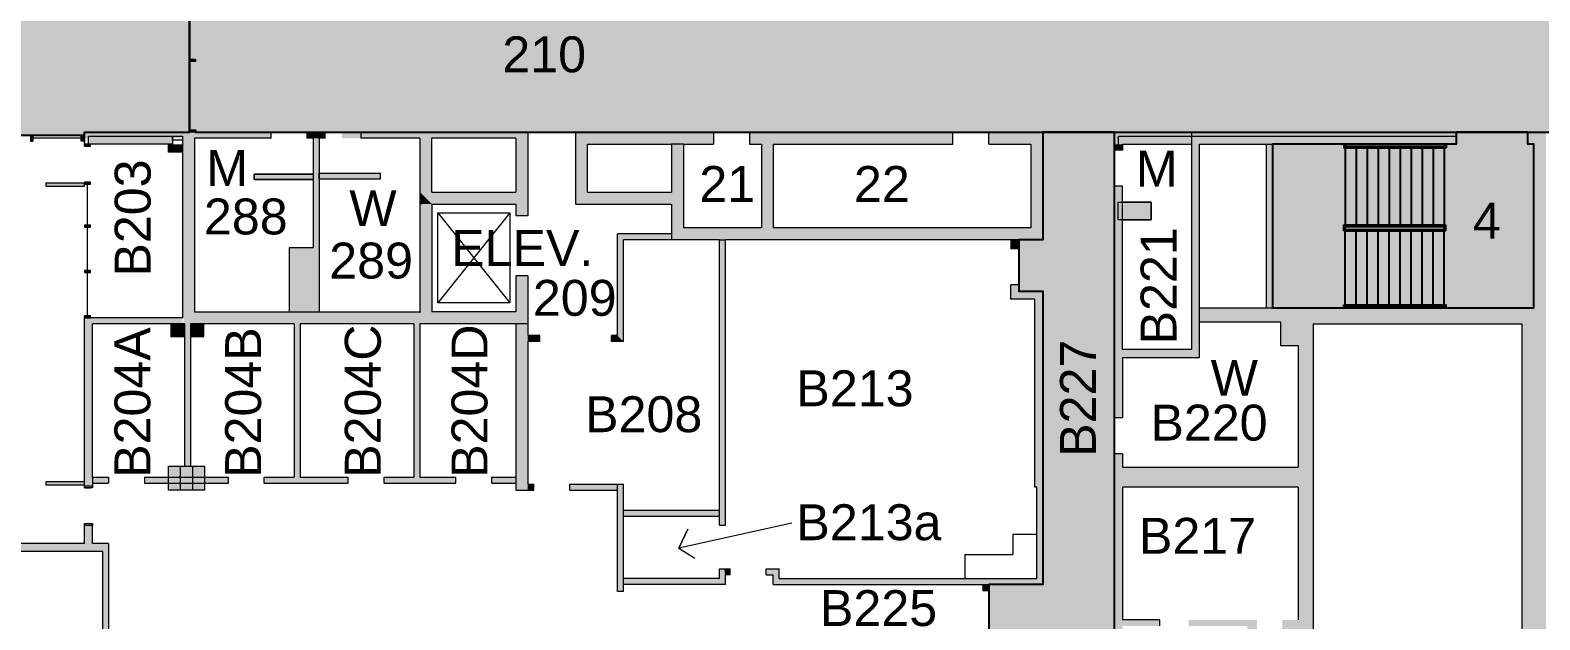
# Model space of a CAD drawing. Extents: x 674 to 9317, y -1087 to 3542.
# Drawn here: x 4157 to 5670, y 125 to 716 of the extents above; entities that cross this region are included whole.
import ezdxf

# ---------------------------------------------------------------- set-up
doc = ezdxf.new("R2010")
doc.units = 0
doc.header["$LTSCALE"] = 0.004
doc.header["$MEASUREMENT"] = 0
doc.layers.get('0').update_dxf_attribs({"linetype": 'CONTINUOUS'})
for name, color, linetype in [('CORRIDOR HATCH', 253, 'CONTINUOUS'), ('SOLID', 7, 'CONTINUOUS'), ('STAIR', 252, 'CONTINUOUS')]:
    doc.layers.add(name, color=color, linetype=linetype)
doc.layers.add('Room Number', color=7, linetype='CONTINUOUS', lineweight=9)
doc.layers.add('WALL', color=7, linetype='CONTINUOUS', lineweight=0)
doc.styles.add('style1', font='arial.ttf')

# ---------------------------------------------------------------- blocks, each defined once
blk = doc.blocks.new('AZMND')
for p, q in [((0, 0.5), (0, -0.5)), ((1, 0.5), (0, 0.5)), ((1, -0.5), (1, 0.5)), ((0, -0.5), (1, -0.5))]:
    blk.add_line(p, q)

msp = doc.modelspace()

# ---------------------------------------------------------------- hatches: boundary and pattern name
at = {"layer": 'CORRIDOR HATCH'}
h = msp.add_hatch(color=256, dxfattribs=at)
h.dxf.hatch_style = 1
h.paths.add_polyline_path([(2231.1, 2606.9), (2231.1, 2457.7), (2623.6, 2457.7), (2623.6, 2472.4), (2636.2, 2472.4), (2636.2, 2600.4), (2623.6, 2600.4), (2623.6, 2606.9)])
h.paths.add_polyline_path([(953.3, 1816.2), (958.8, 1818.6), (960.7, 1814.1), (993.8, 1828.3), (991.9, 1832.7), (1132.6, 1893), (1137.4, 1895), (1123.4, 1930.1), (1108.4, 1973.6), (936.2, 1973.6), (898, 1973.6), (916.1, 1909.4)])
h.paths.add_polyline_path([(1791.5, 1230.9), (1791.5, 1226), (1787.5, 1226), (1787.5, 1036.4), (1892.1, 1036.4), (1892.1, 1226), (1827.5, 1226), (1827.5, 1230.9)])
h.paths.add_polyline_path([(2220.7, 1025), (2220.7, 1003.4), (2225.1, 1003.4), (2225.1, 992.4), (2220.7, 992.4), (2220.7, 798.4), (2225.1, 798.4), (2225.1, 794), (2383.1, 794), (2383.1, 797.4), (2392.1, 797.4), (2392.1, 794), (2536.1, 794), (2536.1, 814.5), (2540.9, 814.5), (2540.9, 914.5), (2536.1, 914.5), (2536.1, 935), (2366.1, 935), (2366.1, 1025)])
h.paths.add_polyline_path([(3828, 1219.5), (3828, 1008.4), (4073.1, 1008.4), (4073.1, 1019.9), (4078, 1019.9), (4078, 1207.9), (4073.1, 1207.9), (4073.1, 1219.5)])
h.paths.add_polyline_path([(4403.6, 2785.9), (4403.6, 2617.9), (4655.6, 2617.9), (4655.6, 2659.9), (4667.6, 2659.9), (4667.6, 2731.9), (4655.6, 2731.9), (4655.6, 2785.9)])
h.paths.add_polyline_path([(5211.2, -706.1), (5211.2, -712.1), (5201.2, -712.1), (5201.2, -962.1), (5255.2, -962.1), (5255.2, -712.1), (5247.2, -712.1), (5247.2, -706.1)])
h.paths.add_polyline_path([(5585.6, 613.9), (5585.6, 601.9), (5401.6, 601.9), (5401.6, 437.9), (5663.6, 437.9), (5663.6, 601.9), (5657.6, 601.9), (5657.6, 613.9)])
edge = h.paths.add_edge_path()
edge.add_arc((5687.6, 1657.9), 71.8, 270, 450)
edge.add_line((5687.6, 1729.7), (5587.9, 1729.9))
edge.add_line((5587.9, 1729.9), (5587.9, 1727.3))
edge.add_line((5587.9, 1727.3), (5577.4, 1727.3))
edge.add_line((5577.4, 1727.3), (5577.4, 1725.8))
edge.add_line((5577.4, 1725.8), (5578.9, 1725.8))
edge.add_line((5578.9, 1725.8), (5578.9, 1659.9))
edge.add_line((5578.9, 1659.9), (5587.9, 1659.9))
edge.add_line((5587.9, 1659.9), (5587.9, 1585.9))
edge.add_line((5587.9, 1585.9), (5681.6, 1585.9))
edge.add_line((5681.6, 1585.9), (5687.6, 1586.1))
h.paths.add_polyline_path([(6335.6, 2785.9), (6335.6, 2617.9), (6527.6, 2617.9), (6527.6, 2605.9), (6599.6, 2605.9), (6599.6, 2617.9), (6605.6, 2617.9), (6605.6, 2785.9)])
h.paths.add_polyline_path([(7421.6, 613.9), (7421.6, 601.9), (7415.6, 601.9), (7415.6, 433.9), (7679.6, 433.9), (7679.6, 601.9), (7493.6, 601.9), (7493.6, 613.9)])
h.paths.add_polyline_path([(8765, 2446.3), (8765, 2440), (8757.8, 2440), (8757.8, 2403.5), (8765, 2403.5), (8765, 2203.3), (8920.7, 2203.3), (8920.7, 2446.3)])
h = msp.add_hatch(color=256, dxfattribs=at)
h.dxf.hatch_style = 1
h.paths.add_polyline_path([(4294.6, 2437.9), (4126, 2310.4), (4126, 1374.8), (4126, 1267.5), (4078, 1219.5), (4078, 1207.9), (4078, 1003.5), (3988.1, 1003.5), (3988.1, 993.4), (3788.5, 927.5), (2713.1, 927.5), (2651.6, 781.9), (2651.6, 764.9), (2963.6, 764.9), (2963.6, 799.4), (2987.6, 799.4), (2987.6, 764.9), (3299.6, 764.9), (3299.6, 799.4), (3323.6, 799.4), (3323.6, 764.9), (3635.6, 764.9), (3635.6, 799.4), (3659.6, 799.4), (3659.6, 764.8), (3733.2, 702.4), (3737.7, 707.8), (3743.8, 702.6), (3784.6, 750.6), (3784.6, 785.9), (3971.6, 785.9), (3971.6, 801.9), (3995.6, 801.9), (3995.6, 785.9), (4033.6, 785.9), (4033.6, 681.9), (4029.6, 681.9), (4029.6, 613.9), (4067.6, 613.9), (4067.6, 610.9), (4211.6, 610.9), (4211.6, 613.9), (4316.6, 613.9), (4316.6, 757.9), (4307.6, 757.9), (4307.6, 781.9), (4294.6, 781.9), (4294.6, 1093.9), (4307.6, 1093.9), (4307.6, 1117.9), (4342.6, 1117.9), (4342.6, 1429.9), (4307.6, 1429.9), (4307.6, 1453.9), (4294.6, 1453.9), (4294.6, 1765.9), (4307.6, 1765.9), (4307.6, 1789.9), (4342.6, 1789.9), (4342.6, 2101.9), (4307.6, 2101.9), (4307.6, 2125.9), (4294.6, 2125.9)])
h = msp.add_hatch(color=256, dxfattribs=at)
h.dxf.hatch_style = 1
h.paths.add_polyline_path([(4316.6, 613.9), (4316.6, 615.9), (4322.6, 615.9), (4322.6, 613.9), (4655.6, 613.9), (4703.6, 613.9), (5171.6, 613.9), (5243.6, 613.9), (5675.6, 613.9), (6275.6, 613.9), (6323.6, 613.9), (6683.6, 613.9), (6683.6, 547.9), (6827.6, 547.9), (6827.6, 613.9), (7187.6, 613.9), (7187.6, 547.9), (7331.6, 547.9), (7331.6, 613.9), (7691.6, 613.9), (7691.6, 757.9), (7331.6, 757.9), (7235.6, 757.9), (6779.6, 757.5), (6683.6, 757.5), (6323.6, 757.5), (6253.6, 757.5), (5459.6, 757.5), (5459.6, 1103), (5459.6, 1109), (5335.6, 1109), (5335.6, 1103), (5335.6, 777.9), (5339.6, 777.9), (5339.6, 757.9), (4999.6, 757.9), (4999.6, 761.9), (4983.6, 761.9), (4983.6, 769.9), (4663.6, 769.9), (4663.6, 761.9), (4647.6, 761.9), (4647.6, 769.9), (4357.1, 769.9), (4357.1, 757.9), (4322.6, 757.9), (4322.6, 755.9), (4316.6, 755.9)])
h = msp.add_hatch(color=256, dxfattribs=at)
h.dxf.hatch_style = 1
h.paths.add_polyline_path([(5171.6, 613.9), (5171.6, 505.9), (5147.6, 505.9), (5147.6, 454.6), (5171.6, 454.6), (5171.6, 160.5), (5117.6, 160.5), (5117.6, 112.5), (5171.6, 112.5), (5171.6, -195.6), (5179.6, -195.6), (5179.6, -211.6), (5171.6, -211.6), (5171.6, -392.6), (5179.6, -392.6), (5179.6, -420.1), (5130.2, -420.1), (5130.2, -475.1), (5170.2, -475.1), (5170.2, -635.1), (5129.2, -635.1), (5129.2, -706.1), (5193.2, -706.1), (5255.2, -706.1), (5255.2, -635.1), (5246.6, -635.1), (5246.6, -420.6), (5238.6, -420.6), (5238.6, -392.6), (5258.6, -392.6), (5258.6, -211.6), (5238.6, -211.6), (5238.6, -195.6), (5243.6, -195.6), (5243.6, 613.9)])
at = {"layer": 'SOLID'}
for points in [[(4215.6, 609.9), (4299.6, 609.9), (4299.6, 601.9), (4215.6, 601.9)], [(4889.6, 517.9), (4811.6, 517.9), (4811.6, 601.9), (4799.6, 601.9), (4799.6, 553.9), (4715.6, 553.9), (4715.6, 601.9), (4799.6, 601.9), (4811.6, 601.9), (4841.6, 601.9), (4841.6, 613.9), (4703.6, 613.9), (4703.6, 541.9), (4799.6, 541.9), (4799.6, 505.9), (4847.6, 505.9), (4853.6, 505.9), (5171.6, 505.9), (5171.6, 613.9), (5117.6, 613.9), (5117.6, 601.9), (5159.6, 601.9), (5159.6, 517.9), (4901.6, 517.9), (4901.6, 601.9), (5081.6, 601.9), (5081.6, 613.9), (4877.6, 613.9), (4877.6, 601.9), (4889.6, 601.9)], [(5651.6, -94.1), (6347.6, -94.1), (6347.6, 421.9), (6323.6, 421.9), (6323.6, -70.1), (5675.6, -70.1), (5675.6, 421.9), (5675.6, 613.9), (5657.6, 613.9), (5657.6, 601.9), (5663.6, 601.9), (5663.6, 437.9), (5328.6, 437.9), (5328.6, 423.9), (5409.6, 423.9), (5409.6, 399.9), (5427.6, 399.9), (5427.6, 277.9), (5251.6, 277.9), (5251.6, 291.4), (5243.6, 291.4), (5243.6, 110.9), (5251.6, 110.9), (5251.6, 118.9), (5288.6, 118.9), (5288.6, 124.9), (5251.6, 124.9), (5251.6, 257.9), (5427.6, 257.9), (5427.6, 124.9), (5411.6, 124.9), (5411.6, 90.9), (5427.6, 90.9), (5427.6, 63.9), (5421.1, 63.9), (5421.1, 27.9), (5386.1, 27.9), (5386.1, 124.9), (5317.6, 124.9), (5317.6, 118.9), (5376.6, 118.9), (5376.6, 16.9), (5251.6, 16.9), (5251.6, 74.9), (5243.6, 74.9), (5243.6, 2.9), (5251.6, 2.9), (5251.6, 10.9), (5427.6, 10.9), (5427.6, -62.1), (5403.6, -62.1), (5403.6, -78.1), (5427.6, -78.1), (5427.6, -145.1), (5251.6, -145.1), (5251.6, -33.1), (5243.6, -33.1), (5243.6, -157.6), (5251.6, -157.6), (5251.6, -151.1), (5377.6, -151.1), (5377.6, -247.1), (5314.6, -247.1), (5314.6, -253.1), (5385.6, -253.1), (5385.6, -161.1), (5421.6, -161.1), (5421.6, -197.1), (5427.6, -197.1), (5427.6, -235.1), (5411.6, -235.1), (5411.6, -253.1), (5427.6, -253.1), (5427.6, -403.1), (5266.6, -403.1), (5266.6, -253.1), (5278.6, -253.1), (5278.6, -247.1), (5266.6, -247.1), (5266.6, -199.1), (5251.6, -199.1), (5251.6, -193.6), (5243.6, -193.6), (5243.6, -195.6), (5238.6, -195.6), (5238.6, -211.6), (5258.6, -211.6), (5258.6, -392.6), (5238.6, -392.6), (5238.6, -420.6), (5246.6, -420.6), (5246.6, -635.1), (5255.2, -635.1), (5261.2, -635.1), (5267.2, -635.1), (5267.2, -418.1), (5442.6, -418.1), (5442.6, 421.9), (5651.6, 421.9)], [(5251.6, 525.9), (5247.1, 525.9), (5247.1, 543.9), (5251.6, 543.9), (5251.6, 559.9), (5243.6, 559.9), (5243.6, 327.4), (5251.6, 327.4), (5251.6, 387.9), (5328.6, 387.9), (5328.6, 601.9), (5585.6, 601.9), (5585.6, 609.9), (5320.6, 609.9), (5320.6, 395.9), (5251.6, 395.9)], [(4217.6, 601.9), (4211.6, 601.9), (4211.6, 599.9), (4217.6, 599.9)], [(4309.6, 601.9), (4295.6, 601.9), (4295.6, 593.9), (4309.6, 593.9)], [(5401.6, 601.9), (5395.6, 601.9), (5395.6, 437.9), (5401.6, 437.9)], [(4381.6, 571.9), (4440.6, 571.9), (4440.6, 566.4), (4381.6, 566.4)], [(4446.6, 572.9), (4507.6, 572.9), (4507.6, 566.9), (4446.6, 566.9)], [(5247.1, 543.9), (5280.1, 543.9), (5280.1, 525.9), (5247.1, 525.9)], [(5147.6, 505.9), (5139.6, 505.9), (5139.6, 496.9), (5147.6, 496.9)], [(5171.6, 454.6), (5147.6, 454.6), (5147.6, 460.9), (5139.6, 460.9), (5139.6, 446.6), (5163.6, 446.6), (5163.6, 257.9), (5165.6, 257.9), (5165.6, 166.5), (4907.6, 166.5), (4907.6, 176.1), (4894.4, 176.1), (4894.4, 170.1), (4901.6, 170.1), (4901.6, 160.5), (5087.6, 160.5), (5171.6, 160.5), (5171.6, 210.9)], [(4311.6, 421.9), (4298.1, 421.9), (4298.1, 408.9), (4311.6, 408.9)], [(4331.1, 421.9), (4317.6, 421.9), (4317.6, 408.9), (4331.1, 408.9)], [(4661.6, 260.9), (4655.6, 260.9), (4655.6, 254.9), (4661.6, 254.9)], [(4751.6, 260.9), (4745.6, 260.9), (4745.6, 229.9), (4745.6, 153.3), (4751.6, 153.3), (4751.6, 160.5), (4751.6, 199.9), (4751.6, 210.9)], [(4853.6, 170.1), (4853, 176.1), (4847.6, 176.1), (4847.6, 166.5), (4751.6, 166.5), (4751.6, 160.5), (4853.6, 160.5)], [(4858.4, 176.1), (4853, 176.1), (4853.6, 170.1), (4858.4, 170.1)]]:
    msp.add_hatch(color=256, dxfattribs=at).paths.add_polyline_path(points)
at = {"layer": 'WALL'}
for points in [[(4322.6, 686.8), (4316.6, 686.8), (4316.6, 684.8), (4322.6, 684.8)], [(4316.6, 615.9), (4316.6, 613.9), (4322.6, 613.9), (4322.6, 615.9)], [(4217.6, 563.9), (4211.6, 563.9), (4211.6, 561.9), (4217.6, 561.9)], [(4217.6, 520.6), (4211.6, 520.6), (4211.6, 518.6), (4217.6, 518.6)], [(4217.6, 475.3), (4211.6, 475.3), (4211.6, 473.3), (4217.6, 473.3)], [(4217.6, 429.9), (4211.6, 429.9), (4211.6, 427.9), (4217.6, 427.9)], [(5117.6, 160.5), (5111.6, 160.5), (5111.6, 154.5), (5117.6, 154.5)]]:
    msp.add_hatch(color=256, dxfattribs=at).paths.add_polyline_path(points)

# ---------------------------------------------------------------- linework, layer by layer
at = {"layer": 'CORRIDOR HATCH'}
for points in [[(4067.6, 610.9), (4211.6, 610.9), (4211.6, 613.9), (4316.6, 613.9), (4316.6, 757.9)], [(4316.6, 755.9), (4316.6, 613.9), (4316.6, 615.9), (4322.6, 615.9), (4322.6, 613.9), (4655.6, 613.9), (4703.6, 613.9), (5171.6, 613.9), (5243.6, 613.9), (5675.6, 613.9), (6275.6, 613.9), (6323.6, 613.9), (6683.6, 613.9), (6683.6, 547.9), (6827.6, 547.9)], [(5243.6, -195.6), (5243.6, 613.9), (5171.6, 613.9), (5171.6, 505.9), (5147.6, 505.9), (5147.6, 454.6), (5171.6, 454.6), (5171.6, 160.5), (5117.6, 160.5), (5117.6, 112.5)]]:
    msp.add_lwpolyline(points, dxfattribs=at)
msp.add_lwpolyline([(5585.6, 613.9), (5585.6, 601.9), (5401.6, 601.9), (5401.6, 437.9), (5663.6, 437.9), (5663.6, 601.9), (5657.6, 601.9), (5657.6, 613.9)], close=True, dxfattribs=at)
at = {"layer": 'Room Number'}
msp.add_lwpolyline([(4920.3, 221.8), (4807.1, 196.9), (4816.1, 215.8), (4807.1, 196.9), (4823, 186.7)], dxfattribs=at)
at = {"layer": 'SOLID'}
for points in [[(4211.6, 610.9), (4211.6, 604.9), (4208, 610.9), (4208, 604.9)], [(4211.6, 613.9), (4211.6, 607.9), (4398.6, 613.9), (4398.6, 607.9)], [(4309.6, 607.9), (4321.6, 607.9), (4309.6, 427.9), (4321.6, 433.9)], [(4434.6, 613.9), (4434.6, 607.9), (4452.6, 613.9), (4452.6, 607.9)], [(4440.6, 607.9), (4446.6, 607.9), (4440.6, 433.9), (4446.6, 433.9)], [(4469.6, 613.9), (4469.6, 607.9), (4655.6, 613.9), (4643.6, 607.9)], [(4547.6, 607.9), (4559.6, 607.9), (4547.6, 553.9), (4559.6, 553.9)], [(4655.6, 613.9), (4643.6, 607.9), (4655.6, 529.9), (4643.6, 529.9)], [(5243.6, 601.9), (5243.6, 613.9), (5320.6, 601.9), (5320.6, 613.9)], [(5320.6, 601.9), (5320.6, 613.9), (5585.6, 601.9), (5585.6, 613.9)], [(5251.6, 595.9), (5243.6, 595.9), (5251.6, 601.9), (5243.6, 601.9)], [(4211.6, 562.9), (4211.6, 559.9), (4172.6, 562.9), (4172.6, 559.9)], [(4643.6, 553.9), (4643.6, 541.9), (4547.6, 553.9), (4559.6, 541.9)], [(4547.6, 553.9), (4559.6, 541.9), (4547.6, 541.7)], [(4547.6, 433.9), (4559.6, 433.9), (4547.6, 541.7), (4559.6, 541.9)], [(4745.6, 511.9), (4751.6, 505.9), (4799.6, 511.9), (4799.6, 505.9)], [(4745.6, 409.9), (4751.6, 403.9), (4745.6, 511.9), (4751.6, 505.9)], [(4847.6, 505.9), (4853.6, 505.9), (4847.6, 220.2), (4853.6, 220.3)], [(4440.6, 497.9), (4440.6, 433.9), (4416.6, 497.9), (4416.6, 433.9)], [(4643.6, 433.9), (4655.6, 421.9), (4643.6, 469.9), (4655.6, 469.9)], [(4211.6, 427.9), (4219.6, 421.9), (4211.6, 257.4), (4219.6, 257.4)], [(4211.6, 427.9), (4211.6, 421.9), (4309.6, 427.9), (4309.6, 421.9)], [(4310.6, 433.9), (4310.6, 421.9), (4644.6, 433.9), (4656.6, 421.9)], [(4311.6, 254.9), (4317.6, 254.9), (4311.6, 421.9), (4317.6, 421.9)], [(4421.6, 421.9), (4427.6, 421.9), (4421.6, 261.9), (4427.6, 261.9)], [(4541.6, 261.9), (4547.6, 261.9), (4541.6, 421.9), (4547.6, 421.9)], [(4643.6, 254.9), (4655.6, 254.9), (4643.6, 421.9), (4655.6, 421.9)], [(4655.6, 409.9), (4667.6, 409.9), (4655.6, 403.9), (4667.6, 403.9)], [(4739.6, 409.9), (4739.6, 403.9), (4745.6, 409.9), (4751.6, 403.9)], [(4331.6, 254.9), (4331.6, 278.9), (4295.6, 254.9), (4295.6, 278.9)], [(4211.6, 263.4), (4211.6, 260.4), (4172.6, 263.4), (4172.6, 260.4)], [(4211.6, 261.9), (4211.6, 267.9), (4235.6, 261.9), (4235.6, 267.9)], [(4271.6, 267.9), (4271.6, 261.9), (4355.6, 267.9), (4355.6, 261.9)], [(4391.6, 267.9), (4391.6, 261.9), (4475.6, 267.9), (4475.6, 261.9)], [(4583.6, 267.9), (4583.6, 261.9), (4511.6, 267.9), (4511.6, 261.9)], [(4619.6, 267.9), (4619.6, 261.9), (4655.6, 267.9), (4655.6, 261.9)], [(4697.6, 260.9), (4745.6, 260.9), (4697.6, 254.9), (4745.6, 254.9)], [(4751.6, 234.4), (4751.6, 228.4), (4847.6, 234.4), (4847.6, 228.4)], [(4211.6, 201.4), (4219.6, 201.4), (4211.6, 221.4), (4219.6, 221.4)], [(4127.6, 193.4), (4127.6, 201.4), (4235.6, 193.4), (4235.6, 201.4)], [(4229.6, 195.4), (4235.6, 195.4), (4229.6, 21.9), (4235.6, 21.9)]]:
    msp.add_solid(points, dxfattribs=at)
at = {"layer": 'STAIR'}
for p, q in [((5473.1, 601.3), (5473.1, 598.3)), ((5473.1, 598.3), (5575.6, 598.3)), ((5474.6, 601.3), (5474.6, 599.8)), ((5474.6, 599.8), (5574.1, 599.8)), ((5474.6, 598.3), (5474.6, 520.9)), ((5485.6, 598.3), (5485.6, 520.9)), ((5496.6, 598.3), (5496.6, 520.9)), ((5507.6, 598.3), (5507.6, 520.9)), ((5518.6, 598.3), (5518.6, 520.9)), ((5529.6, 598.3), (5529.6, 520.9)), ((5540.6, 598.3), (5540.6, 520.9)), ((5551.6, 598.3), (5551.6, 520.9)), ((5562.6, 598.3), (5562.6, 520.9)), ((5573.6, 598.3), (5573.6, 520.9)), ((5574.1, 601.3), (5574.1, 599.8)), ((5575.6, 601.3), (5575.6, 598.3)), ((5473.1, 520.9), (5575.1, 520.9)), ((5473.1, 520.9), (5473.1, 514.9)), ((5473.1, 514.9), (5473.1, 520.9)), ((5473.1, 514.9), (5575.1, 514.9)), ((5474.6, 519.4), (5573.6, 519.4)), ((5474.6, 519.4), (5474.6, 517.9)), ((5474.6, 516.4), (5474.6, 517.9)), ((5474.6, 516.4), (5573.6, 516.4)), ((5474.6, 440.9), (5474.6, 514.9)), ((5485.6, 440.9), (5485.6, 514.9)), ((5496.6, 440.9), (5496.6, 514.9)), ((5507.6, 440.9), (5507.6, 514.9)), ((5518.6, 440.9), (5518.6, 514.9)), ((5529.6, 440.9), (5529.6, 514.9)), ((5540.6, 440.9), (5540.6, 514.9)), ((5551.6, 440.9), (5551.6, 514.9)), ((5562.6, 440.9), (5562.6, 514.9)), ((5573.6, 519.4), (5573.6, 517.9)), ((5573.6, 516.4), (5573.6, 517.9)), ((5573.6, 440.9), (5573.6, 514.9)), ((5575.1, 514.9), (5575.1, 520.9)), ((5575.1, 520.9), (5575.1, 514.9)), ((5473.1, 440.9), (5575.6, 440.9)), ((5473.1, 437.9), (5473.1, 440.9)), ((5474.6, 437.9), (5474.6, 439.4)), ((5474.6, 439.4), (5574.1, 439.4)), ((5474.6, 437.9), (5474.6, 439.4)), ((5485.6, 437.9), (5485.6, 439.4)), ((5496.6, 437.9), (5496.6, 439.4)), ((5507.6, 437.9), (5507.6, 439.4)), ((5518.6, 437.9), (5518.6, 439.4)), ((5529.6, 437.9), (5529.6, 439.4)), ((5540.6, 437.9), (5540.6, 439.4)), ((5551.6, 437.9), (5551.6, 439.4)), ((5562.6, 437.9), (5562.6, 439.4)), ((5573.6, 437.9), (5573.6, 439.4)), ((5574.1, 437.9), (5574.1, 439.4)), ((5575.6, 437.9), (5575.6, 440.9))]:
    msp.add_line(p, q, dxfattribs=at)
at = {"layer": 'WALL'}
for p, q in [((4322.6, 686.8), (4316.6, 686.8)), ((4322.6, 686.8), (4322.6, 684.8)), ((4208, 607.9), (4159.6, 607.9)), ((4398.6, 613.9), (4211.6, 613.9)), ((4211.6, 613.9), (4211.6, 607.9)), ((4211.6, 601.9), (4211.6, 607.9)), ((4211.6, 599.9), (4211.6, 607.9)), ((4299.6, 609.9), (4309.6, 609.9)), ((4309.6, 609.9), (4309.6, 427.9)), ((4316.6, 615.9), (4316.6, 613.9)), ((4322.6, 615.9), (4316.6, 615.9)), ((4321.6, 607.9), (4321.6, 433.9)), ((4398.6, 607.9), (4321.6, 607.9)), ((4322.6, 615.9), (4322.6, 613.9)), ((4398.6, 607.9), (4398.6, 613.9)), ((4434.6, 607.9), (4434.6, 613.9)), ((4434.6, 613.9), (4452.6, 613.9)), ((4440.6, 607.9), (4434.6, 607.9)), ((4440.6, 607.9), (4440.6, 497.9)), ((4446.6, 607.9), (4446.6, 433.9)), ((4452.6, 607.9), (4446.6, 607.9)), ((4452.6, 607.9), (4452.6, 613.9)), ((4655.6, 613.9), (4488.6, 613.9)), ((4488.6, 607.9), (4488.6, 613.9)), ((4547.6, 607.9), (4488.6, 607.9)), ((4547.6, 607.9), (4547.6, 433.9)), ((4643.6, 607.9), (4559.6, 607.9)), ((4559.6, 553.9), (4559.6, 607.9)), ((4643.6, 607.9), (4643.6, 553.9)), ((4655.6, 613.9), (4655.6, 529.9)), ((4703.6, 613.9), (4841.6, 613.9)), ((4703.6, 541.9), (4703.6, 613.9)), ((4841.6, 613.9), (4841.6, 601.9)), ((4877.6, 613.9), (5081.6, 613.9)), ((4877.6, 613.9), (4877.6, 601.9)), ((5081.6, 601.9), (5081.6, 613.9)), ((5117.6, 613.9), (5171.6, 613.9)), ((5117.6, 601.9), (5117.6, 613.9)), ((5171.6, 613.9), (5171.6, 505.9)), ((5243.6, 613.9), (5315.6, 613.9)), ((5243.6, 613.9), (5315.6, 613.9)), ((5243.6, 613.9), (5243.6, 595.9)), ((5247.6, 595.9), (5247.6, 609.9)), ((5247.6, 609.9), (5247.6, 609.9)), ((5247.6, 609.9), (5320.6, 609.9)), ((5585.6, 613.9), (5315.6, 613.9)), ((5411.6, 613.9), (5315.6, 613.9)), ((5320.6, 613.9), (5320.6, 395.9)), ((5320.6, 609.9), (5585.6, 609.9)), ((5585.6, 613.9), (5585.6, 601.9)), ((5675.6, 613.9), (5657.6, 613.9)), ((5657.6, 613.9), (5657.6, 601.9)), ((4211.6, 604.9), (4211.6, 599.9)), ((4211.6, 599.9), (4217.6, 599.9)), ((4217.6, 599.9), (4217.6, 601.9)), ((4295.6, 593.9), (4295.6, 601.9)), ((4295.6, 601.9), (4299.6, 601.9)), ((4309.6, 593.9), (4295.6, 593.9)), ((4299.6, 601.9), (4299.6, 597.9)), ((4299.6, 597.9), (4309.6, 597.9)), ((4715.6, 601.9), (4799.6, 601.9)), ((4715.6, 553.9), (4715.6, 601.9)), ((4799.6, 601.9), (4799.6, 553.9)), ((4811.6, 601.9), (4799.6, 601.9)), ((4811.6, 601.9), (4841.6, 601.9)), ((4811.6, 601.9), (4811.6, 517.9)), ((4877.6, 601.9), (4889.6, 601.9)), ((4889.6, 601.9), (4889.6, 517.9)), ((4901.6, 601.9), (5081.6, 601.9)), ((4901.6, 601.9), (4901.6, 517.9)), ((5117.6, 601.9), (5159.6, 601.9)), ((5159.6, 601.9), (5159.6, 517.9)), ((5251.6, 595.9), (5243.6, 595.9)), ((5251.6, 601.9), (5320.6, 601.9)), ((5251.6, 601.9), (5251.6, 595.9)), ((5320.6, 601.9), (5320.6, 395.9)), ((5328.6, 601.9), (5387.6, 601.9)), ((5328.6, 601.9), (5585.6, 601.9)), ((5328.6, 387.9), (5328.6, 601.9)), ((5395.6, 437.9), (5395.6, 601.9)), ((5395.6, 437.9), (5395.6, 601.9)), ((5401.6, 437.9), (5401.6, 601.9)), ((5657.6, 601.9), (5663.6, 601.9)), ((5663.6, 601.9), (5663.6, 437.9)), ((4217.6, 563.9), (4211.6, 563.9)), ((4214.6, 520.6), (4214.6, 561.9)), ((4440.6, 571.9), (4381.6, 571.9)), ((4381.6, 571.9), (4381.6, 566.4)), ((4381.6, 566.4), (4440.6, 566.4)), ((4446.6, 572.9), (4507.6, 572.9)), ((4507.6, 566.9), (4446.6, 566.9)), ((4507.6, 572.9), (4507.6, 566.9)), ((5251.6, 559.9), (5243.6, 559.9)), ((5243.6, 559.9), (5243.6, 327.4)), ((5251.6, 395.9), (5251.6, 559.9)), ((4559.6, 553.9), (4643.6, 553.9)), ((4715.6, 553.9), (4799.6, 553.9)), ((4559.6, 541.9), (4559.6, 433.9)), ((4559.6, 541.9), (4643.6, 541.9)), ((4565.6, 442.9), (4565.6, 532.9)), ((4565.6, 532.9), (4637.6, 532.9)), ((4565.6, 532.9), (4637.6, 442.9)), ((4637.6, 532.9), (4565.6, 442.9)), ((4637.6, 532.9), (4637.6, 442.9)), ((4643.6, 541.9), (4643.6, 529.9)), ((4655.6, 529.9), (4643.6, 529.9)), ((4703.6, 541.9), (4799.6, 541.9)), ((4799.6, 541.9), (4799.6, 505.9)), ((5280.1, 543.9), (5251.6, 543.9)), ((5280.1, 525.9), (5280.1, 543.9)), ((4214.6, 475.3), (4214.6, 518.6)), ((4889.6, 517.9), (4811.6, 517.9)), ((5159.6, 517.9), (4901.6, 517.9)), ((5251.6, 525.9), (5280.1, 525.9)), ((4745.6, 409.9), (4745.6, 511.9)), ((4799.6, 511.9), (4745.6, 511.9)), ((4799.6, 505.9), (4751.6, 505.9)), ((4751.6, 403.9), (4751.6, 505.9)), ((4799.6, 511.9), (4799.6, 505.9)), ((4847.6, 505.9), (4799.6, 505.9)), ((4847.6, 220), (4847.6, 505.9)), ((4847.6, 505.9), (4853.6, 505.9)), ((5171.6, 505.9), (4853.6, 505.9)), ((4853.6, 220), (4853.6, 505.9)), ((5139.6, 505.9), (5139.6, 496.9)), ((5147.6, 496.9), (5147.6, 505.9)), ((4440.6, 497.9), (4416.6, 497.9)), ((4416.6, 497.9), (4416.6, 433.9)), ((5147.6, 496.9), (5139.6, 496.9)), ((4214.6, 429.9), (4214.6, 473.3)), ((4643.6, 469.9), (4643.6, 433.9)), ((4655.6, 469.9), (4643.6, 469.9)), ((4655.6, 469.9), (4655.6, 421.9)), ((5147.6, 460.9), (5139.6, 460.9)), ((5139.6, 446.6), (5139.6, 460.9)), ((5147.6, 454.6), (5147.6, 460.9)), ((5171.6, 454.6), (5147.6, 454.6)), ((5171.6, 454.6), (5147.6, 454.6)), ((5171.6, 160.5), (5171.6, 454.6)), ((4637.6, 442.9), (4565.6, 442.9)), ((5163.6, 446.6), (5139.6, 446.6)), ((5163.6, 446.6), (5139.6, 446.6)), ((5163.6, 257.9), (5163.6, 446.6)), ((4211.6, 261.9), (4211.6, 429.9)), ((4309.6, 427.9), (4211.6, 427.9)), ((4321.6, 433.9), (4428.6, 433.9)), ((4428.6, 433.9), (4548.6, 433.9)), ((4643.6, 433.9), (4559.6, 433.9)), ((5328.6, 437.9), (5663.6, 437.9)), ((5328.6, 423.9), (5409.6, 423.9)), ((5409.6, 423.9), (5409.6, 399.9)), ((4219.6, 267.9), (4219.6, 421.9)), ((4311.6, 421.9), (4219.6, 421.9)), ((4311.6, 421.9), (4311.6, 278.9)), ((4317.6, 421.9), (4317.6, 278.9)), ((4421.6, 421.9), (4317.6, 421.9)), ((4421.6, 421.9), (4421.6, 267.9)), ((4541.6, 421.9), (4427.6, 421.9)), ((4427.6, 421.9), (4427.6, 267.9)), ((4541.6, 421.9), (4541.6, 267.9)), ((4547.6, 421.9), (4547.6, 267.9)), ((4655.6, 421.9), (4547.6, 421.9)), ((4643.6, 421.9), (4643.6, 254.9)), ((4655.6, 421.9), (4655.6, 409.9)), ((4667.6, 409.9), (4655.6, 409.9)), ((4667.6, 403.9), (4667.6, 409.9)), ((4739.6, 403.9), (4739.6, 409.9)), ((4745.6, 409.9), (4739.6, 409.9)), ((5442.6, 421.9), (5442.6, -418.1)), ((5442.6, 421.9), (5651.6, 421.9)), ((5651.6, 421.9), (5651.6, -94.1)), ((4655.6, 403.9), (4655.6, 260.9)), ((4667.6, 403.9), (4655.6, 403.9)), ((4751.6, 403.9), (4739.6, 403.9)), ((5320.6, 395.9), (5251.6, 395.9)), ((5409.6, 399.9), (5427.6, 399.9)), ((5427.6, 399.9), (5427.6, 277.9)), ((5251.6, 387.9), (5251.6, 327.4)), ((5251.6, 387.9), (5328.6, 387.9)), ((5251.6, 338.9), (5251.6, 332.9)), ((5251.6, 327.4), (5243.6, 327.4)), ((5251.6, 291.4), (5243.6, 291.4)), ((5243.6, 291.4), (5243.6, 110.9)), ((5251.6, 291.4), (5251.6, 277.9)), ((4295.6, 278.9), (4319.6, 278.9)), ((4295.6, 254.9), (4295.6, 278.9)), ((4307.6, 254.9), (4307.6, 278.9)), ((4307.6, 278.9), (4331.6, 278.9)), ((4319.6, 278.9), (4319.6, 254.9)), ((4331.6, 278.9), (4331.6, 254.9)), ((5251.6, 277.9), (5427.6, 277.9)), ((4211.6, 257.4), (4211.6, 261.9)), ((4211.6, 259.4), (4217.6, 259.4)), ((4211.6, 257.4), (4217.6, 257.4)), ((4219.6, 267.9), (4235.6, 267.9)), ((4219.6, 267.9), (4219.6, 257.4)), ((4219.6, 261.9), (4235.6, 261.9)), ((4235.6, 267.9), (4235.6, 261.9)), ((4271.6, 267.9), (4315.6, 267.9)), ((4271.6, 267.9), (4271.6, 261.9)), ((4271.6, 261.9), (4355.6, 261.9)), ((4315.6, 267.9), (4355.6, 267.9)), ((4355.6, 261.9), (4355.6, 267.9)), ((4391.6, 261.9), (4391.6, 267.9)), ((4391.6, 267.9), (4421.6, 267.9)), ((4391.6, 261.9), (4475.6, 261.9)), ((4427.6, 267.9), (4475.6, 267.9)), ((4475.6, 261.9), (4475.6, 267.9)), ((4511.6, 267.9), (4541.6, 267.9)), ((4511.6, 261.9), (4511.6, 267.9)), ((4511.6, 261.9), (4583.6, 261.9)), ((4547.6, 267.9), (4583.6, 267.9)), ((4583.6, 261.9), (4583.6, 267.9)), ((4619.6, 261.9), (4619.6, 267.9)), ((4619.6, 267.9), (4643.6, 267.9)), ((4619.6, 261.9), (4643.6, 261.9)), ((4643.6, 261.9), (4643.6, 254.9)), ((4655.6, 260.9), (4661.6, 260.9)), ((4661.6, 254.9), (4661.6, 260.9)), ((4697.6, 254.9), (4697.6, 260.9)), ((4697.6, 260.9), (4745.6, 260.9)), ((4745.6, 229.9), (4745.6, 260.9)), ((4745.6, 260.9), (4751.6, 260.9)), ((4751.6, 205.9), (4751.6, 260.9)), ((5165.6, 257.9), (5163.6, 257.9)), ((5165.6, 166.5), (5165.6, 257.9)), ((5251.6, 257.9), (5251.6, 124.9)), ((5427.6, 257.9), (5251.6, 257.9)), ((5427.6, 257.9), (5427.6, 124.9)), ((4319.6, 254.9), (4295.6, 254.9)), ((4331.6, 254.9), (4307.6, 254.9)), ((4643.6, 254.9), (4661.6, 254.9)), ((4697.6, 254.9), (4745.6, 254.9)), ((4745.6, 153.3), (4745.6, 229.9)), ((4847.6, 234.4), (4751.6, 234.4)), ((4847.6, 228.4), (4751.6, 228.4)), ((4211.6, 201.4), (4211.6, 221.4)), ((4211.6, 201.4), (4211.6, 221.4)), ((4211.6, 221.4), (4217.6, 221.4)), ((4219.6, 201.4), (4219.6, 221.4)), ((4847.6, 220), (4853.6, 220)), ((4211.6, 201.4), (4127.6, 201.4)), ((4235.6, 201.4), (4219.6, 201.4)), ((4235.6, 201.4), (4235.6, 21.9)), ((4745.6, 153.3), (4745.6, 210.9)), ((4751.6, 166.5), (4751.6, 210.9)), ((4751.6, 153.3), (4751.6, 199.9)), ((5141.6, 210.9), (5141.6, 190.5)), ((5141.6, 210.9), (5165.6, 210.9)), ((5171.6, 160.5), (5171.6, 210.9)), ((4229.6, 193.4), (4131.6, 193.4)), ((4229.6, 193.4), (4229.6, 21.9)), ((5093.6, 190.5), (5141.6, 190.5)), ((5093.6, 190.5), (5093.6, 166.5)), ((4847.6, 166.5), (4751.6, 166.5)), ((4847.6, 166.5), (4847.6, 176.1)), ((4847.6, 176.1), (4858.4, 176.1)), ((4853, 176.1), (4853.6, 170.1)), ((4853.6, 160.5), (4853.6, 170.1)), ((4858.4, 170.1), (4853.6, 170.1)), ((4858.4, 170.1), (4858.4, 176.1)), ((4894.4, 176.1), (4907.6, 176.1)), ((4894.4, 170.1), (4894.4, 176.1)), ((4894.4, 170.1), (4901.6, 170.1)), ((4901.6, 160.5), (4901.6, 170.1)), ((4907.6, 166.5), (4907.6, 176.1)), ((4907.6, 166.5), (5165.6, 166.5)), ((4751.6, 153.3), (4745.6, 153.3)), ((4751.6, 153.3), (4751.6, 160.5)), ((4853.6, 160.5), (4751.6, 160.5)), ((4901.6, 160.5), (5087.6, 160.5)), ((5087.6, 160.5), (5171.6, 160.5)), ((5111.6, 160.5), (5111.6, 154.5)), ((5111.6, 154.5), (5117.6, 154.5)), ((5117.6, 160.5), (5117.6, 154.5)), ((5288.6, 124.9), (5251.6, 124.9)), ((5288.6, 124.9), (5257.6, 124.9)), ((5288.6, 124.9), (5288.6, 118.9))]:
    msp.add_line(p, q, dxfattribs=at)
for points in [[(4316.6, 686.8), (4322.6, 686.8), (4322.6, 684.8), (4316.6, 684.8)], [(4157.6, 610.9), (4159.6, 610.9), (4159.6, 604.9), (4157.6, 604.9)], [(4208, 610.9), (4211.6, 610.9), (4211.6, 604.9), (4208, 604.9)], [(4215.6, 609.9), (4299.6, 609.9), (4299.6, 601.9), (4215.6, 601.9)], [(4299.6, 609.9), (4309.6, 609.9), (4309.6, 606), (4299.6, 606)], [(4381.6, 571.9), (4440.6, 571.9), (4440.6, 566.4), (4381.6, 566.4)], [(4446.6, 572.9), (4507.6, 572.9), (4507.6, 566.9), (4446.6, 566.9)], [(5247.1, 543.9), (5280.1, 543.9), (5280.1, 525.9), (5247.1, 525.9)], [(4211.6, 259.4), (4219.6, 259.4), (4219.6, 257.4), (4211.6, 257.4)], [(4211.6, 221.4), (4219.6, 221.4), (4219.6, 219.4), (4211.6, 219.4)]]:
    msp.add_lwpolyline(points, close=True, dxfattribs=at)
for points in [[(4211.6, 562.9), (4172.6, 562.9), (4172.6, 559.9), (4211.6, 559.9), (4211.6, 562.9)], [(4311.6, 421.9), (4298.1, 421.9), (4298.1, 408.9), (4311.6, 408.9), (4311.6, 421.9), (4298.1, 421.9)], [(4331.1, 421.9), (4317.6, 421.9), (4317.6, 408.9), (4331.1, 408.9), (4331.1, 421.9), (4317.6, 421.9)], [(4211.6, 263.4), (4172.6, 263.4), (4172.6, 260.4), (4211.6, 260.4), (4211.6, 263.4)]]:
    msp.add_lwpolyline(points, dxfattribs=at)
msp.add_solid([(4159.6, 610.9), (4157.6, 610.9), (4159.6, 604.9), (4157.6, 604.9)], dxfattribs=at)

# ---------------------------------------------------------------- block references
at = {"layer": 'WALL', "xscale": 2, "yscale": 6}
for p, rotation in [((4159.6, 607.9), 180), ((4214.6, 599.9), 90), ((4214.6, 561.9), 90), ((4214.6, 518.6), 90), ((4214.6, 473.3), 90), ((4214.6, 427.9), 90)]:
    msp.add_blockref('AZMND', p, dxfattribs=dict(at, rotation=rotation))

# ---------------------------------------------------------------- texts
at = {"layer": 'Room Number', "style": 'style1'}
for s, p in [('210', (4630.1, 674)), ('M', (4333.5, 559.9)), ('M', (5264.8, 559.3)), ('21', (4827.5, 544)), ('22', (4982.4, 544)), ('288', (4331.1, 511.4)), ('W', (4476.8, 519.7)), ('4', (5602.4, 507.2)), ('ELEV.', (4578.8, 479.7)), ('289', (4456.7, 467.2)), ('209', (4660.7, 429.8)), ('W', (5339.7, 349.6)), ('B213', (4924.7, 339.1)), ('B208', (4713, 313.1)), ('B220', (5279.4, 304.7)), ('B213a', (4924.7, 204.8)), ('B217', (5267.9, 191.2)), ('B225', (4948.3, 118.7))]:
    msp.add_text(s, height=36, dxfattribs=at).set_placement(p)
for s, p in [('B203', (4277.7, 469.1)), ('B221', (5305.6, 401.1)), ('B204A', (4277.5, 267.3)), ('B204B', (4388.4, 267.3)), ('B204C', (4508.3, 267.3)), ('B204D', (4615.2, 267.3)), ('B227', (5224.8, 288.4))]:
    msp.add_text(s, height=36, rotation=90, dxfattribs=at).set_placement(p)

doc.saveas('drawing.dxf')
